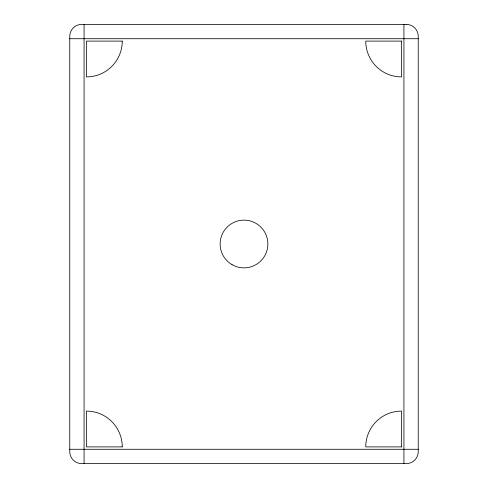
<?xml version="1.0" encoding="UTF-8"?>
<svg xmlns="http://www.w3.org/2000/svg" width="488" height="488" viewBox="0 0 488 488"><rect width="100%" height="100%" fill="white"/><g stroke="black" fill="none" stroke-linecap="round" stroke-linejoin="round"><path stroke-width="0.73" d="M69.753 38.723L418.246 38.723M69.753 449.277L418.246 449.277M403.924 24.4L403.924 463.6M84.076 24.4L84.076 463.6M406.315 24.4L81.685 24.4A11.938 11.938 0 0 0 69.753 36.338L69.753 451.662A11.938 11.938 0 0 0 81.685 463.6L406.315 463.6A11.938 11.938 0 0 0 418.246 451.662L418.246 36.338A11.938 11.938 0 0 0 406.315 24.4M122.262 41.108L86.461 41.108L86.461 76.915A35.807 35.807 0 0 0 122.262 41.108M401.539 41.108L365.738 41.108A35.807 35.807 0 0 0 401.539 76.915L401.539 41.108M122.262 446.892L86.461 446.892L86.461 411.085A35.807 35.807 0 0 1 122.262 446.892M401.539 446.892L365.738 446.892A35.807 35.807 0 0 1 401.539 411.085L401.539 446.892M232.062 264.673A23.869 23.869 0 0 0 267.869 244A23.869 23.869 0 0 0 232.062 223.327A23.869 23.869 0 0 0 232.062 264.673"/></g></svg>
